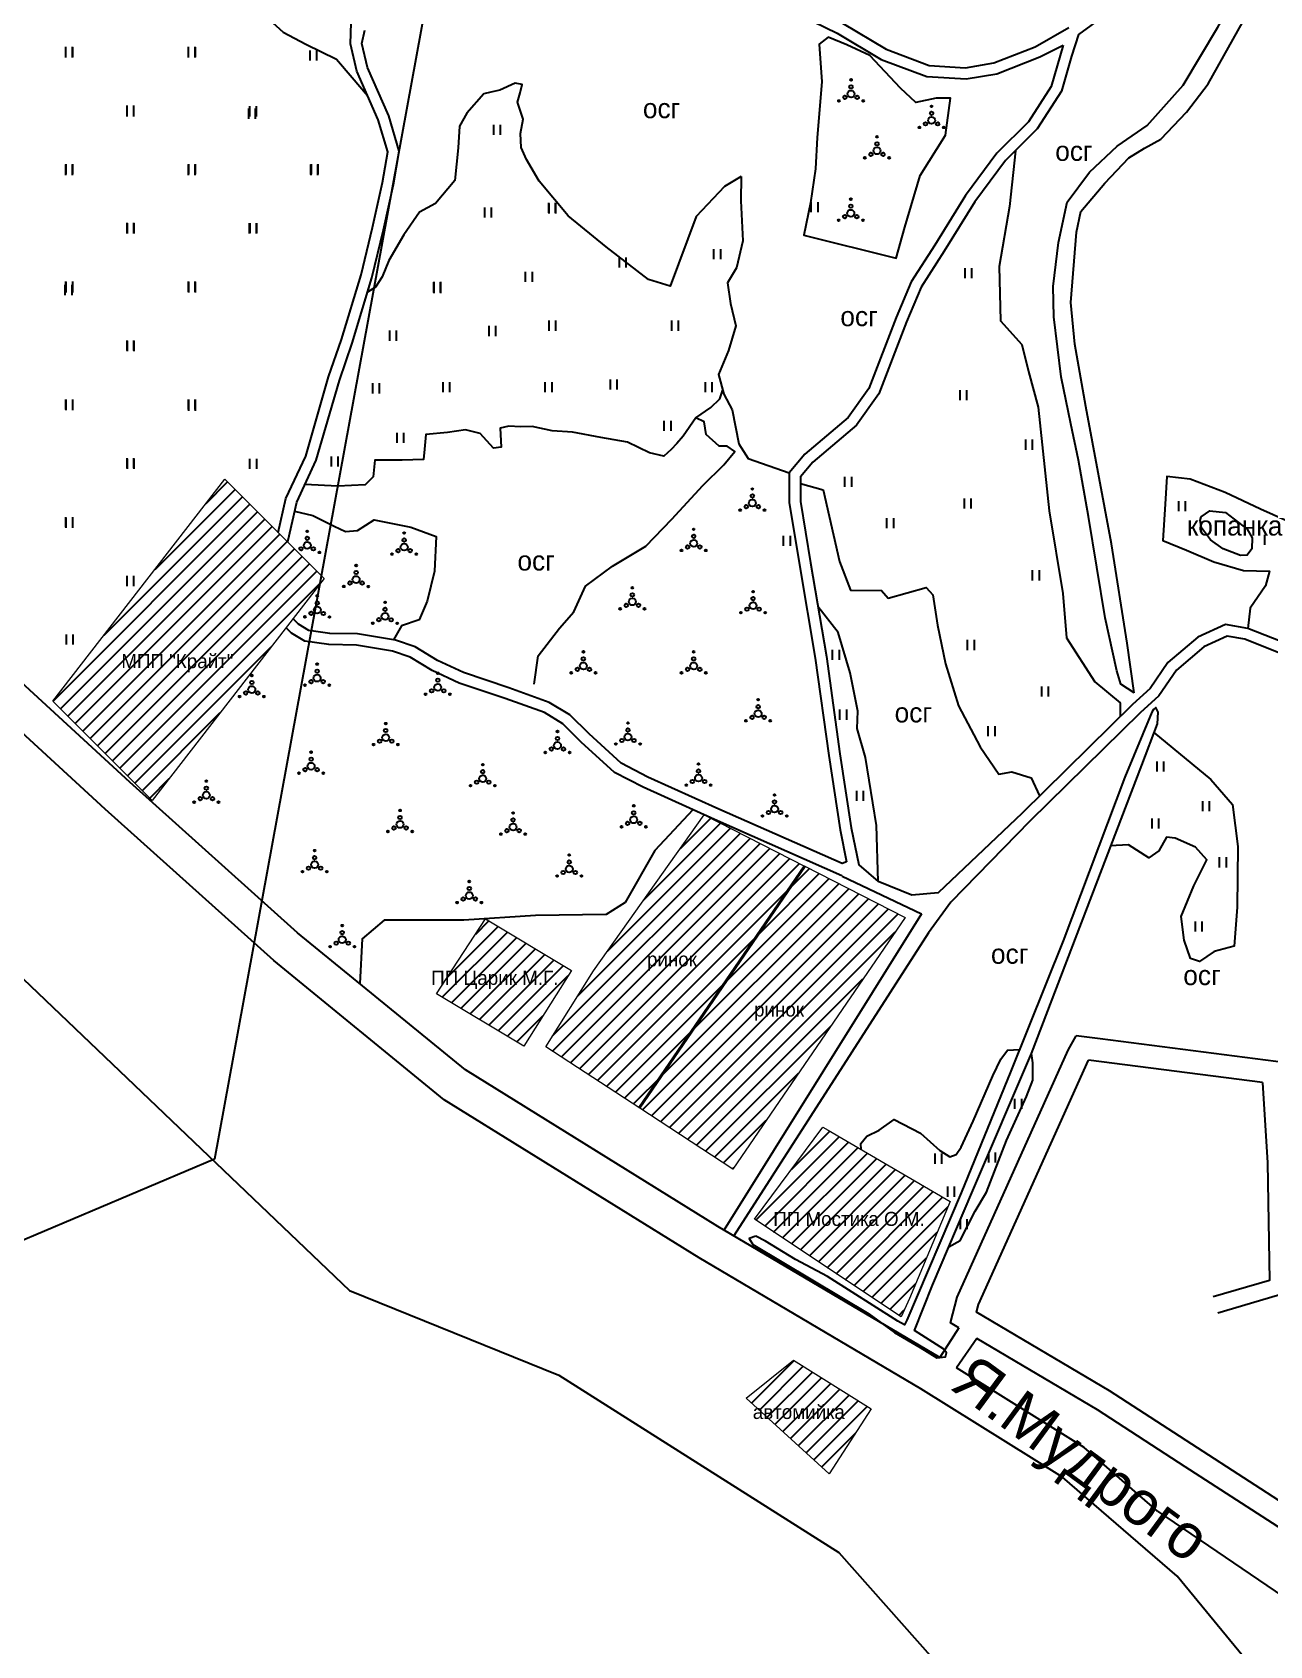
# Model space of a CAD drawing. Header units: millimetres. Extents: x 1379499 to 1411715, y 5652947 to 5671991.
# Drawn here: x 1403569 to 1404009, y 5659398 to 5659973 of the extents above; entities that cross this region are included whole.
import ezdxf
from ezdxf.enums import TextEntityAlignment as Align

# ---------------------------------------------------------------- set-up
doc = ezdxf.new("R2010")
doc.units = ezdxf.units.MM
doc.layers.add('_5Інше', color=252, linetype='Continuous', lineweight=25)
for name, color, linetype in [('вулиці', 7, 'Continuous'), ('ВулНазва', 7, 'Continuous'), ('на область', 5, 'Continuous')]:
    doc.layers.add(name, color=color, linetype=linetype)
picture_1 = doc.add_image_def('image1.bmp', size_in_pixel=(3370, 2384))
pattern_1 = [(45, (19203.3615, -9190.9644), (-2.6516504294, 2.6516504294), [])]

# ---------------------------------------------------------------- blocks, each defined once
blk = doc.blocks.new('ТуріяВодоох')
at = {"layer": '_5Інше', "color": 140}
blk.add_lwpolyline([(48682, 27510), (48729, 27348), (48132, 27408), (47610, 27124), (47504, 26544), (47282, 26450), (47208, 26336), (47222, 26234), (47363, 26200), (47363, 26078), (47280, 26086), (47240, 25798), (47150, 25804), (47109, 25544), (47065, 25543), (47056, 25444), (47121, 25294), (47100, 25160), (46916, 25122), (46917, 25059), (46964, 25058), (46928, 24645)], dxfattribs=at)
blk = doc.blocks.new('ЛвЗд')
at = {"layer": '_5Інше', "color": 204, "linetype": 'Continuous'}
for points in [[(47223.884, 26805.976), (47549.646, 26491.135)], [(47549.646, 26491.135), (47623.926, 26460.628)], [(47623.926, 26460.628), (47723.211, 26396.857)], [(47723.211, 26396.857), (47977.079, 26107.139)]]:
    blk.add_lwpolyline(points, dxfattribs=at)

msp = doc.modelspace()

# ---------------------------------------------------------------- hatches: boundary and pattern name
at = {"layer": 'вулиці', "lineweight": -2}
h = msp.add_hatch(dxfattribs=at)
h.set_pattern_fill('ANSI31', color=2, scale=30, style=0)
h.set_pattern_definition(pattern_1)
h.paths.add_polyline_path([(1403671.28, 5659776.31), (1403671.85, 5659779.46), (1403637.57, 5659813.79), (1403576.37, 5659734.7), (1403611.7, 5659699.33)])
h.paths.add_polyline_path([(1403594.41, 5659744.68), (1403646.91, 5659744.68), (1403646.91, 5659752.18), (1403594.41, 5659752.18)], flags=24)
h = msp.add_hatch(dxfattribs=at)
h.set_pattern_fill('ANSI31', color=2, scale=30, style=0)
h.set_pattern_definition(pattern_1)
h.paths.add_polyline_path([(1403844.11, 5659675.9), (1403808.19, 5659694.24), (1403768.73, 5659638.67), (1403751.76, 5659611.7), (1403785.26, 5659589.83)])
h.paths.add_polyline_path([(1403784.18, 5659639.57), (1403809.18, 5659639.57), (1403809.18, 5659644.57), (1403784.18, 5659644.57)], flags=24)
h = msp.add_hatch(dxfattribs=at)
h.set_pattern_fill('ANSI31', color=2, scale=30, style=0)
h.set_pattern_definition(pattern_1)
h.paths.add_polyline_path([(1403879.63, 5659657.77), (1403844.11, 5659675.9), (1403785.23, 5659589.8), (1403818.36, 5659568.17)])
h.paths.add_polyline_path([(1403824.09, 5659620.47), (1403845.47, 5659620.47), (1403845.47, 5659627.94), (1403824.09, 5659627.94)], flags=24)
h = msp.add_hatch(dxfattribs=at)
h.set_pattern_fill('ANSI31', color=2, scale=30, style=0)
h.set_pattern_definition(pattern_1)
h.paths.add_polyline_path([(1403730.37, 5659657.22), (1403712.86, 5659630.57), (1403743.96, 5659611.92), (1403760.93, 5659638.89)])
h.paths.add_polyline_path([(1403703.43, 5659631.1), (1403763.84, 5659631.1), (1403763.84, 5659639.85), (1403703.43, 5659639.85)], flags=9)
h = msp.add_hatch(dxfattribs=at)
h.set_pattern_fill('ANSI31', color=2, scale=30, style=0)
h.set_pattern_definition(pattern_1)
h.paths.add_polyline_path([(1403852.33, 5659581.95), (1403850.42, 5659583.03), (1403826.03, 5659550.28), (1403878.24, 5659515.5), (1403881.2, 5659522.06), (1403895.7, 5659556.58)])
h.paths.add_polyline_path([(1403825.11, 5659546.67), (1403894.27, 5659546.67), (1403894.27, 5659554.17), (1403825.11, 5659554.17)], flags=9)
h = msp.add_hatch(dxfattribs=at)
h.set_pattern_fill('ANSI31', color=2, scale=30, style=0)
h.set_pattern_definition(pattern_1)
h.paths.add_polyline_path([(1403839.97, 5659500.06), (1403823.06, 5659486.61), (1403852.64, 5659459.67), (1403867.62, 5659482.74)])
h.paths.add_polyline_path([(1403819.32, 5659479.33), (1403864.32, 5659479.33), (1403864.32, 5659484.33), (1403819.32, 5659484.33)], flags=9)

# ---------------------------------------------------------------- linework, layer by layer
at = {"layer": 'вулиці', "color": 7, "lineweight": -2}
for p, q in [((1403580.92, 5659964.14), (1403580.92, 5659967.74)), ((1403580.92, 5659964.14), (1403580.92, 5659967.74)), ((1403580.97, 5659963.9), (1403580.97, 5659967.5)), ((1403581.02, 5659964.02), (1403581.02, 5659967.62)), ((1403583.32, 5659964.14), (1403583.32, 5659967.74)), ((1403583.32, 5659964.14), (1403583.32, 5659967.74)), ((1403583.37, 5659963.9), (1403583.37, 5659967.5)), ((1403583.42, 5659964.02), (1403583.42, 5659967.62)), ((1403624.56, 5659964.14), (1403624.56, 5659967.74)), ((1403624.56, 5659964.14), (1403624.56, 5659967.74)), ((1403624.56, 5659964.14), (1403624.56, 5659967.74)), ((1403624.61, 5659963.9), (1403624.61, 5659967.5)), ((1403624.66, 5659964.02), (1403624.66, 5659967.62)), ((1403626.96, 5659964.14), (1403626.96, 5659967.74)), ((1403626.96, 5659964.14), (1403626.96, 5659967.74)), ((1403626.96, 5659964.14), (1403626.96, 5659967.74)), ((1403626.96, 5659964.14), (1403626.96, 5659967.74)), ((1403627.01, 5659963.9), (1403627.01, 5659967.5)), ((1403627.06, 5659964.02), (1403627.06, 5659967.62)), ((1403667.92, 5659962.82), (1403667.92, 5659966.42)), ((1403667.92, 5659962.82), (1403667.92, 5659966.42)), ((1403670.32, 5659962.82), (1403670.32, 5659966.42)), ((1403670.32, 5659962.82), (1403670.32, 5659966.42)), ((1403602.74, 5659943.18), (1403602.74, 5659946.78)), ((1403602.79, 5659942.95), (1403602.79, 5659946.55)), ((1403605.14, 5659943.18), (1403605.14, 5659946.78)), ((1403605.19, 5659942.95), (1403605.19, 5659946.55)), ((1403646.43, 5659942.95), (1403646.43, 5659946.55)), ((1403646.43, 5659942.95), (1403646.43, 5659946.55)), ((1403648.83, 5659942.95), (1403648.83, 5659946.55)), ((1403648.83, 5659942.95), (1403648.83, 5659946.55)), ((1403646.06, 5659942.11), (1403646.06, 5659945.71)), ((1403646.06, 5659942.11), (1403646.06, 5659945.71)), ((1403648.46, 5659942.11), (1403648.46, 5659945.71)), ((1403648.46, 5659942.11), (1403648.46, 5659945.71)), ((1403580.92, 5659922.23), (1403580.92, 5659925.83)), ((1403580.97, 5659921.99), (1403580.97, 5659925.59)), ((1403581.09, 5659922.31), (1403581.09, 5659925.91)), ((1403583.32, 5659922.23), (1403583.32, 5659925.83)), ((1403583.37, 5659921.99), (1403583.37, 5659925.59)), ((1403583.49, 5659922.31), (1403583.49, 5659925.91)), ((1403624.56, 5659922.23), (1403624.56, 5659925.83)), ((1403624.56, 5659922.23), (1403624.56, 5659925.83)), ((1403624.61, 5659921.99), (1403624.61, 5659925.59)), ((1403624.73, 5659922.31), (1403624.73, 5659925.91)), ((1403626.96, 5659922.23), (1403626.96, 5659925.83)), ((1403626.96, 5659922.23), (1403626.96, 5659925.83)), ((1403627.01, 5659921.99), (1403627.01, 5659925.59)), ((1403627.13, 5659922.31), (1403627.13, 5659925.91)), ((1403668.2, 5659922.23), (1403668.2, 5659925.83)), ((1403668.24, 5659921.99), (1403668.24, 5659925.59)), ((1403668.37, 5659922.31), (1403668.37, 5659925.91)), ((1403670.6, 5659922.23), (1403670.6, 5659925.83)), ((1403670.64, 5659921.99), (1403670.64, 5659925.59)), ((1403670.77, 5659922.31), (1403670.77, 5659925.91)), ((1403602.74, 5659901.27), (1403602.74, 5659904.87)), ((1403602.81, 5659901.47), (1403602.81, 5659905.07)), ((1403602.86, 5659901.23), (1403602.86, 5659904.83)), ((1403602.91, 5659901.35), (1403602.91, 5659904.95)), ((1403602.91, 5659901.35), (1403602.91, 5659904.95)), ((1403602.91, 5659901.35), (1403602.91, 5659904.95)), ((1403605.14, 5659901.27), (1403605.14, 5659904.87)), ((1403605.21, 5659901.47), (1403605.21, 5659905.07)), ((1403605.26, 5659901.23), (1403605.26, 5659904.83)), ((1403605.31, 5659901.35), (1403605.31, 5659904.95)), ((1403605.31, 5659901.35), (1403605.31, 5659904.95)), ((1403605.31, 5659901.35), (1403605.31, 5659904.95)), ((1403646.38, 5659901.27), (1403646.38, 5659904.87)), ((1403646.55, 5659901.35), (1403646.55, 5659904.95)), ((1403648.78, 5659901.27), (1403648.78, 5659904.87)), ((1403648.95, 5659901.35), (1403648.95, 5659904.95)), ((1403581, 5659880.51), (1403581, 5659884.11)), ((1403581.04, 5659880.27), (1403581.04, 5659883.87)), ((1403581.09, 5659880.4), (1403581.09, 5659884)), ((1403583.4, 5659880.51), (1403583.4, 5659884.11)), ((1403583.44, 5659880.27), (1403583.44, 5659883.87)), ((1403583.49, 5659880.4), (1403583.49, 5659884)), ((1403624.63, 5659880.51), (1403624.63, 5659884.11)), ((1403624.68, 5659880.27), (1403624.68, 5659883.87)), ((1403624.68, 5659880.27), (1403624.68, 5659883.87)), ((1403624.73, 5659880.4), (1403624.73, 5659884)), ((1403624.73, 5659880.4), (1403624.73, 5659884)), ((1403627.03, 5659880.51), (1403627.03, 5659884.11)), ((1403627.08, 5659880.27), (1403627.08, 5659883.87)), ((1403627.08, 5659880.27), (1403627.08, 5659883.87)), ((1403627.13, 5659880.4), (1403627.13, 5659884)), ((1403627.13, 5659880.4), (1403627.13, 5659884)), ((1403580.77, 5659879.32), (1403580.77, 5659882.92)), ((1403580.77, 5659879.32), (1403580.77, 5659882.92)), ((1403583.17, 5659879.32), (1403583.17, 5659882.92)), ((1403583.17, 5659879.32), (1403583.17, 5659882.92)), ((1403602.81, 5659859.56), (1403602.81, 5659863.16)), ((1403602.86, 5659859.32), (1403602.86, 5659862.92)), ((1403602.86, 5659859.32), (1403602.86, 5659862.92)), ((1403602.91, 5659859.44), (1403602.91, 5659863.04)), ((1403605.21, 5659859.56), (1403605.21, 5659863.16)), ((1403605.26, 5659859.32), (1403605.26, 5659862.92)), ((1403605.26, 5659859.32), (1403605.26, 5659862.92)), ((1403605.31, 5659859.44), (1403605.31, 5659863.04)), ((1403581, 5659838.6), (1403581, 5659842.2)), ((1403581, 5659838.6), (1403581, 5659842.2)), ((1403581.04, 5659838.36), (1403581.04, 5659841.96)), ((1403581.09, 5659838.49), (1403581.09, 5659842.09)), ((1403583.4, 5659838.6), (1403583.4, 5659842.2)), ((1403583.4, 5659838.6), (1403583.4, 5659842.2)), ((1403583.44, 5659838.36), (1403583.44, 5659841.96)), ((1403583.49, 5659838.49), (1403583.49, 5659842.09)), ((1403624.63, 5659838.6), (1403624.63, 5659842.2)), ((1403624.63, 5659838.6), (1403624.63, 5659842.2)), ((1403624.68, 5659838.36), (1403624.68, 5659841.96)), ((1403624.68, 5659838.36), (1403624.68, 5659841.96)), ((1403624.72, 5659838.12), (1403624.72, 5659841.72)), ((1403624.73, 5659838.49), (1403624.73, 5659842.09)), ((1403627.03, 5659838.6), (1403627.03, 5659842.2)), ((1403627.03, 5659838.6), (1403627.03, 5659842.2)), ((1403627.08, 5659838.36), (1403627.08, 5659841.96)), ((1403627.08, 5659838.36), (1403627.08, 5659841.96)), ((1403627.12, 5659838.12), (1403627.12, 5659841.72)), ((1403627.12, 5659838.12), (1403627.12, 5659841.72)), ((1403627.13, 5659838.49), (1403627.13, 5659842.09)), ((1403602.81, 5659817.65), (1403602.81, 5659821.25)), ((1403602.86, 5659817.41), (1403602.86, 5659821.01)), ((1403605.21, 5659817.65), (1403605.21, 5659821.25)), ((1403605.26, 5659817.41), (1403605.26, 5659821.01)), ((1403646.5, 5659817.41), (1403646.5, 5659821.01)), ((1403646.5, 5659817.41), (1403646.5, 5659821.01)), ((1403648.9, 5659817.41), (1403648.9, 5659821.01)), ((1403648.9, 5659817.41), (1403648.9, 5659821.01)), ((1403581, 5659796.69), (1403581, 5659800.29)), ((1403581.04, 5659796.45), (1403581.04, 5659800.05)), ((1403583.4, 5659796.69), (1403583.4, 5659800.29)), ((1403583.44, 5659796.45), (1403583.44, 5659800.05)), ((1403602.81, 5659775.74), (1403602.81, 5659779.34)), ((1403605.21, 5659775.74), (1403605.21, 5659779.34)), ((1403581.16, 5659754.86), (1403581.16, 5659758.46)), ((1403583.56, 5659754.86), (1403583.56, 5659758.46))]:
    msp.add_line(p, q, dxfattribs=at)
at = {"layer": 'вулиці', "color": 7}
for p, q in [((1403733.25, 5659936.36), (1403733.25, 5659939.96)), ((1403733.25, 5659936.36), (1403733.25, 5659939.96)), ((1403735.65, 5659936.36), (1403735.65, 5659939.96)), ((1403735.65, 5659936.36), (1403735.65, 5659939.96)), ((1403752.88, 5659908.59), (1403752.88, 5659912.19)), ((1403752.93, 5659908.35), (1403752.93, 5659911.95)), ((1403755.28, 5659908.59), (1403755.28, 5659912.19)), ((1403755.33, 5659908.35), (1403755.33, 5659911.95)), ((1403846.27, 5659908.8), (1403846.27, 5659912.4)), ((1403848.67, 5659908.8), (1403848.67, 5659912.4)), ((1403730.1, 5659906.88), (1403730.1, 5659910.48)), ((1403730.1, 5659906.88), (1403730.1, 5659910.48)), ((1403732.5, 5659906.88), (1403732.5, 5659910.48)), ((1403732.5, 5659906.88), (1403732.5, 5659910.48)), ((1403811.64, 5659892.05), (1403811.64, 5659895.65)), ((1403811.64, 5659892.05), (1403811.64, 5659895.65)), ((1403814.04, 5659892.05), (1403814.04, 5659895.65)), ((1403814.04, 5659892.05), (1403814.04, 5659895.65)), ((1403777.96, 5659889.11), (1403777.96, 5659892.71)), ((1403780.36, 5659889.11), (1403780.36, 5659892.71)), ((1403901.01, 5659885.35), (1403901.01, 5659888.95)), ((1403903.41, 5659885.35), (1403903.41, 5659888.95)), ((1403711.95, 5659880.27), (1403711.95, 5659883.87)), ((1403712, 5659880.4), (1403712, 5659884)), ((1403712, 5659880.03), (1403712, 5659883.63)), ((1403712.05, 5659880.16), (1403712.05, 5659883.76)), ((1403712.05, 5659880.16), (1403712.05, 5659883.76)), ((1403714.35, 5659880.27), (1403714.35, 5659883.87)), ((1403714.4, 5659880.4), (1403714.4, 5659884)), ((1403714.4, 5659880.03), (1403714.4, 5659883.63)), ((1403714.45, 5659880.16), (1403714.45, 5659883.76)), ((1403714.45, 5659880.16), (1403714.45, 5659883.76)), ((1403744.59, 5659884.04), (1403744.59, 5659887.64)), ((1403744.59, 5659884.04), (1403744.59, 5659887.64)), ((1403746.99, 5659884.04), (1403746.99, 5659887.64)), ((1403746.99, 5659884.04), (1403746.99, 5659887.64)), ((1403696.23, 5659863.06), (1403696.23, 5659866.66)), ((1403696.23, 5659863.06), (1403696.23, 5659866.66)), ((1403698.63, 5659863.06), (1403698.63, 5659866.66)), ((1403698.63, 5659863.06), (1403698.63, 5659866.66)), ((1403731.59, 5659864.72), (1403731.59, 5659868.32)), ((1403731.59, 5659864.72), (1403731.59, 5659868.32)), ((1403733.99, 5659864.72), (1403733.99, 5659868.32)), ((1403733.99, 5659864.72), (1403733.99, 5659868.32)), ((1403753, 5659866.63), (1403753, 5659870.23)), ((1403753, 5659866.63), (1403753, 5659870.23)), ((1403755.4, 5659866.63), (1403755.4, 5659870.23)), ((1403755.4, 5659866.63), (1403755.4, 5659870.23)), ((1403796.64, 5659866.63), (1403796.64, 5659870.23)), ((1403799.04, 5659866.63), (1403799.04, 5659870.23)), ((1403774.82, 5659845.68), (1403774.82, 5659849.28)), ((1403777.22, 5659845.68), (1403777.22, 5659849.28)), ((1403690.19, 5659844.33), (1403690.19, 5659847.93)), ((1403690.19, 5659844.33), (1403690.19, 5659847.93)), ((1403692.59, 5659844.33), (1403692.59, 5659847.93)), ((1403692.59, 5659844.33), (1403692.59, 5659847.93)), ((1403715.24, 5659844.73), (1403715.24, 5659848.33)), ((1403715.24, 5659844.73), (1403715.24, 5659848.33)), ((1403717.64, 5659844.73), (1403717.64, 5659848.33)), ((1403717.64, 5659844.73), (1403717.64, 5659848.33)), ((1403751.6, 5659844.73), (1403751.6, 5659848.33)), ((1403751.6, 5659844.73), (1403751.6, 5659848.33)), ((1403754, 5659844.73), (1403754, 5659848.33)), ((1403754, 5659844.73), (1403754, 5659848.33)), ((1403808.64, 5659844.73), (1403808.64, 5659848.33)), ((1403808.64, 5659844.73), (1403808.64, 5659848.33)), ((1403811.04, 5659844.73), (1403811.04, 5659848.33)), ((1403811.04, 5659844.73), (1403811.04, 5659848.33)), ((1403899.21, 5659841.87), (1403899.21, 5659845.47)), ((1403901.61, 5659841.87), (1403901.61, 5659845.47)), ((1403793.94, 5659831), (1403793.94, 5659834.6)), ((1403793.94, 5659831), (1403793.94, 5659834.6)), ((1403796.34, 5659831), (1403796.34, 5659834.6)), ((1403796.34, 5659831), (1403796.34, 5659834.6)), ((1403698.87, 5659826.67), (1403698.87, 5659830.27)), ((1403698.87, 5659826.67), (1403698.87, 5659830.27)), ((1403701.27, 5659826.67), (1403701.27, 5659830.27)), ((1403701.27, 5659826.67), (1403701.27, 5659830.27)), ((1403922.63, 5659824.26), (1403922.63, 5659827.86)), ((1403925.03, 5659824.26), (1403925.03, 5659827.86)), ((1403675.54, 5659818.27), (1403675.54, 5659821.87)), ((1403675.54, 5659818.27), (1403675.54, 5659821.87)), ((1403677.94, 5659818.27), (1403677.94, 5659821.87)), ((1403677.94, 5659818.27), (1403677.94, 5659821.87)), ((1403858.24, 5659811), (1403858.24, 5659814.6)), ((1403860.64, 5659811), (1403860.64, 5659814.6)), ((1403900.81, 5659803.31), (1403900.81, 5659806.91)), ((1403903.21, 5659803.31), (1403903.21, 5659806.91)), ((1403977.04, 5659802.35), (1403977.04, 5659805.95)), ((1403979.44, 5659802.35), (1403979.44, 5659805.95)), ((1403873.2, 5659796.32), (1403873.2, 5659799.92)), ((1403875.6, 5659796.32), (1403875.6, 5659799.92)), ((1403836.42, 5659790.05), (1403836.42, 5659793.65)), ((1403838.82, 5659790.05), (1403838.82, 5659793.65)), ((1404007.73, 5659790.38), (1404007.73, 5659793.98)), ((1403925.05, 5659777.72), (1403925.05, 5659781.32)), ((1403927.45, 5659777.72), (1403927.45, 5659781.32)), ((1403853.86, 5659749.43), (1403853.86, 5659753.03)), ((1403856.26, 5659749.43), (1403856.26, 5659753.03)), ((1403901.92, 5659752.93), (1403901.92, 5659756.53)), ((1403904.32, 5659752.93), (1403904.32, 5659756.53)), ((1403928.31, 5659736.38), (1403928.31, 5659739.98)), ((1403930.71, 5659736.38), (1403930.71, 5659739.98)), ((1403856.47, 5659728.14), (1403856.47, 5659731.74)), ((1403858.87, 5659728.14), (1403858.87, 5659731.74)), ((1403909.25, 5659722.29), (1403909.25, 5659725.89)), ((1403911.65, 5659722.29), (1403911.65, 5659725.89)), ((1403969.33, 5659709.66), (1403969.33, 5659713.26)), ((1403971.73, 5659709.66), (1403971.73, 5659713.26)), ((1403862.47, 5659699.24), (1403862.47, 5659702.84)), ((1403864.87, 5659699.24), (1403864.87, 5659702.84)), ((1403985.63, 5659695.52), (1403985.63, 5659699.12)), ((1403988.03, 5659695.52), (1403988.03, 5659699.12)), ((1403967.56, 5659689.36), (1403967.56, 5659692.96)), ((1403969.96, 5659689.36), (1403969.96, 5659692.96)), ((1403991.6, 5659675.56), (1403991.6, 5659679.16)), ((1403994, 5659675.56), (1403994, 5659679.16)), ((1403983.01, 5659652.74), (1403983.01, 5659656.34)), ((1403985.41, 5659652.74), (1403985.41, 5659656.34)), ((1403918.76, 5659589.59), (1403918.76, 5659593.19)), ((1403921.16, 5659589.59), (1403921.16, 5659593.19)), ((1403890.33, 5659570.04), (1403890.33, 5659573.64)), ((1403892.73, 5659570.04), (1403892.73, 5659573.64)), ((1403909.46, 5659570.43), (1403909.46, 5659574.03)), ((1403911.86, 5659570.43), (1403911.86, 5659574.03)), ((1403894.82, 5659558.31), (1403894.82, 5659561.91)), ((1403897.22, 5659558.31), (1403897.22, 5659561.91)), ((1403899.38, 5659546.7), (1403899.38, 5659550.3)), ((1403901.78, 5659546.7), (1403901.78, 5659550.3))]:
    msp.add_line(p, q, dxfattribs=at)
at = {"layer": 'вулиці', "color": 7, "lineweight": -2}
for points in [[(1403892.03, 5659501.07), (1403892.03, 5659501.07), (1403813.06, 5659547.66), (1403723.21, 5659603.43), (1403663.42, 5659652.27), (1403603.74, 5659705.86), (1403530.79, 5659772.93), (1403424.29, 5659872.85), (1403233.78, 5660049.49), (1402954.59, 5660317.11)], [(1403682.23, 5659968.79), (1403682.64, 5659980.07), (1403690.15, 5660010.13), (1403700.47, 5660043.76), (1403700.66, 5660057.82), (1403693.34, 5660075.06), (1403689.2, 5660086.23), (1403690.14, 5660104.41), (1403694.08, 5660119.41), (1403698.03, 5660154.01), (1403699.82, 5660162.94), (1403701.45, 5660177.6)], [(1403690.15, 5660010.13), (1403683.2, 5660020.74), (1403679.56, 5660027.1), (1403672.14, 5660029.98), (1403666.84, 5660025.89), (1403656.23, 5660008.63), (1403651.68, 5659991.83), (1403651.38, 5659982.9), (1403653.35, 5659977.45), (1403658.35, 5659972.91), (1403666.39, 5659968.6), (1403677.3, 5659963.31), (1403682.91, 5659956.8), (1403688.35, 5659950.38)], [(1403918.89, 5659930.73), (1403916.8, 5659910.86), (1403913.14, 5659889.44), (1403913.66, 5659870.1), (1403921.25, 5659861.73), (1403923.6, 5659852.06), (1403927.01, 5659839.4), (1403930.93, 5659802.55), (1403935.82, 5659773.09), (1403937.08, 5659757.34), (1403947.17, 5659741.6), (1403956.21, 5659734.19), (1403956.17, 5659729.19)], [(1403984.98, 5659800.36), (1403988.15, 5659802.54), (1403993.64, 5659801.91), (1404001.45, 5659796), (1404003.13, 5659792.91), (1404003.06, 5659788.98), (1404001.45, 5659786.66), (1403998.98, 5659786.59), (1403992.86, 5659788.98), (1403988.36, 5659792.21), (1403985.13, 5659796.5), (1403984.63, 5659799.1), (1403984.98, 5659800.36)], [(1404021.86, 5659752.6), (1404001.69, 5659760.64), (1403993.69, 5659761.98), (1403983.87, 5659757.49), (1403973.21, 5659748.52), (1403966.9, 5659739.28), (1403960.59, 5659733.53), (1403921.26, 5659694.92), (1403891.41, 5659666.52), (1403882.02, 5659665.7), (1403870.08, 5659670.58)], [(1404021.59, 5659748.4), (1404000.61, 5659756.77), (1403994.24, 5659757.83), (1403986.03, 5659754.08), (1403976.21, 5659745.82), (1403969.94, 5659736.63), (1403963.34, 5659730.62), (1403924.04, 5659692.04), (1403895.98, 5659663.14), (1403887.98, 5659652.31), (1403887.98, 5659652.31)], [(1403804.11, 5659696.09), (1403790.61, 5659681.56), (1403779.99, 5659663.1), (1403773.31, 5659658.78), (1403748.15, 5659658.39), (1403722.6, 5659656.82), (1403694.29, 5659656.82), (1403686.43, 5659650.14), (1403685.59, 5659634.16)], [(1403857.31, 5659672.47), (1403885.52, 5659658.98)], [(1403885.52, 5659658.98), (1403815.29, 5659546.52)], [(1403887.98, 5659652.31), (1403818.65, 5659544.36)], [(1403895.19, 5659540.45), (1403899.31, 5659542.74), (1403904.59, 5659553.21), (1403908.59, 5659559.93), (1403915.75, 5659578.36), (1403922.82, 5659594.02), (1403925.12, 5659599.75), (1403925.12, 5659605.96), (1403924.61, 5659609.28)]]:
    msp.add_lwpolyline(points, dxfattribs=at)
at = {"layer": 'вулиці', "color": 7}
for points in [[(1404318.62, 5658976.38), (1404320.4, 5658986.08), (1404316.76, 5658997.38), (1404285.88, 5659013.83), (1404245.51, 5659037.3), (1404212.06, 5659070.11), (1404122.2, 5659161.86), (1404088.75, 5659197.68), (1404059.78, 5659272.58), (1404043.21, 5659307.21), (1404014.26, 5659369.6), (1404001.14, 5659393.18), (1403976.46, 5659423.15), (1403935.63, 5659458.51), (1403885.28, 5659489.96), (1403806.33, 5659536.54), (1403715.64, 5659592.83), (1403654.96, 5659642.4), (1403595, 5659696.24), (1403521.94, 5659763.41), (1403415.43, 5659863.34), (1403224.86, 5660040.03), (1402945.59, 5660307.73)], [(1403961.18, 5659737.67), (1403958.7, 5659755.38), (1403953.1, 5659790.8), (1403944, 5659839.67), (1403940.08, 5659861.89), (1403938.68, 5659876.7), (1403940.64, 5659901.68), (1403942.18, 5659909.09), (1403950.71, 5659919.15), (1403959.24, 5659928.23), (1403964.84, 5659931.58), (1403970.71, 5659934.8), (1403979.86, 5659944.39), (1403987.49, 5659954.55), (1404005.29, 5659986.41), (1404029.39, 5660030.7), (1404037.02, 5660045.36), (1404039.37, 5660052.39), (1404055.43, 5660080.43), (1404065.6, 5660102.13), (1404077.94, 5660128.6), (1404079.51, 5660133.88), (1404102.79, 5660133.09), (1404121.67, 5660130.41)], [(1403961.18, 5659737.67), (1403956.4, 5659740.78), (1403954.95, 5659745.51), (1403950.89, 5659764.4), (1403944.94, 5659800.47), (1403941.37, 5659820.49), (1403938.65, 5659833.46), (1403935.25, 5659850.27), (1403932.53, 5659871.55), (1403932.36, 5659882.41), (1403934.23, 5659898.02), (1403937.29, 5659912.36), (1403945.28, 5659923.06), (1403955.13, 5659932.39), (1403965.83, 5659939.69), (1403978.6, 5659954.02), (1403991, 5659974.73), (1404005.46, 5660000.1), (1404014.46, 5660016.73)], [(1403725.82, 5659997.47), (1403734.23, 5659990.18), (1403746.53, 5659983.7), (1403755.09, 5659980.95), (1403766.35, 5659981.26), (1403783.58, 5659984.61), (1403799.47, 5659987.75), (1403817.52, 5659987.75), (1403835.31, 5659986.85), (1403857.4, 5659976.13), (1403872.92, 5659966.85), (1403888.22, 5659961.06), (1403901.13, 5659960.28), (1403911.19, 5659962), (1403926, 5659967.76), (1403937.96, 5659974.6)], [(1403834.29, 5659982.89), (1403855.49, 5659972.6), (1403871.18, 5659963.24), (1403887.37, 5659957.11), (1403901.35, 5659956.26), (1403912.26, 5659958.13), (1403927.63, 5659964.1), (1403935.91, 5659968.27)], [(1403951.43, 5659979.46), (1403941.37, 5659972.13), (1403938.85, 5659964.39), (1403935.28, 5659951.92), (1403926.69, 5659938.52), (1403915.37, 5659927.22), (1403904.46, 5659912.52), (1403893.57, 5659894.94), (1403885.4, 5659882.17), (1403880.16, 5659869.82), (1403870.28, 5659844.13), (1403862.32, 5659833.03), (1403846.81, 5659819.84), (1403842.41, 5659814.61), (1403842.41, 5659805.82), (1403845.98, 5659783.95), (1403851.63, 5659750.67), (1403856.45, 5659716), (1403860.44, 5659689.63), (1403863.16, 5659676.44), (1403870.08, 5659670.58), (1403870.08, 5659670.58)], [(1403660, 5659791.33), (1403660.05, 5659792), (1403663.12, 5659805.62), (1403670.1, 5659820.6), (1403678.3, 5659848.95), (1403682.9, 5659862.23), (1403689.9, 5659885.47), (1403693.99, 5659902.5), (1403697.57, 5659918.68), (1403699.63, 5659930.53), (1403695.88, 5659943.13), (1403688.38, 5659960.33), (1403686.33, 5659968.84), (1403687.35, 5659973.61)], [(1403847.76, 5659924.24), (1403845.96, 5659912.18), (1403843.65, 5659900.63), (1403876.53, 5659892.42), (1403879.61, 5659903.46), (1403885.01, 5659921.93), (1403894, 5659936.3), (1403895.79, 5659949.38), (1403890.66, 5659949.38), (1403883.46, 5659947.85), (1403878.07, 5659952.98), (1403867.1, 5659964.65), (1403858.97, 5659968.39), (1403852.33, 5659971.17), (1403849.12, 5659968.61), (1403849.98, 5659955.24), (1403848.37, 5659935.47), (1403847.76, 5659924.24)], [(1403656.57, 5659794.77), (1403659.31, 5659806.92), (1403666.35, 5659822.01), (1403674.49, 5659850.16), (1403679.1, 5659863.47), (1403686.04, 5659886.52), (1403690.09, 5659903.4), (1403693.65, 5659919.45), (1403695.52, 5659930.28), (1403692.11, 5659941.75), (1403684.57, 5659959.05), (1403682.23, 5659968.79)], [(1403935.91, 5659968.27), (1403931.59, 5659953.59), (1403923.55, 5659941.05), (1403912.33, 5659929.84), (1403901.15, 5659914.77), (1403890.18, 5659897.07), (1403881.84, 5659884.04), (1403876.45, 5659871.32), (1403866.73, 5659846.04), (1403859.36, 5659835.76), (1403843.97, 5659822.67), (1403838.41, 5659816.07), (1403838.41, 5659805.49), (1403842.03, 5659783.29), (1403847.68, 5659750.06), (1403852.5, 5659715.43), (1403856.5, 5659688.92), (1403858.84, 5659677.58)], [(1403821.29, 5659921.57), (1403815.33, 5659917.99), (1403805.3, 5659907.26), (1403796, 5659882.47), (1403796, 5659882.47), (1403788.36, 5659884.86), (1403773.32, 5659896.54), (1403759.72, 5659907.5), (1403749.46, 5659919.9), (1403744.93, 5659927.53), (1403743.02, 5659931.82), (1403742.83, 5659936.83), (1403743.7, 5659941.9), (1403741.72, 5659947.96), (1403742.71, 5659951.29), (1403743.32, 5659954.26), (1403740.85, 5659954.75), (1403735.4, 5659952.28), (1403732.19, 5659951.54), (1403729.71, 5659950.92), (1403723.65, 5659944.12), (1403721.05, 5659939.43), (1403720.55, 5659931.76), (1403719.41, 5659920.06), (1403712.48, 5659911.9), (1403706.79, 5659908.81), (1403701.22, 5659900.78), (1403695.9, 5659891.63), (1403693.55, 5659885.82), (1403691.2, 5659882.11), (1403688.38, 5659880.41)], [(1403821.29, 5659921.57), (1403821.23, 5659912.84), (1403821.94, 5659898.6), (1403819.68, 5659889.02), (1403816.44, 5659883.67), (1403817.56, 5659876.34), (1403819.4, 5659868.31), (1403816.86, 5659859.59), (1403813.19, 5659851), (1403815.17, 5659844.09), (1403818.13, 5659838.46), (1403820.53, 5659826.34), (1403823.77, 5659821.12), (1403838.41, 5659816.07)], [(1404076.47, 5659850.86), (1404065.99, 5659844.34), (1404053.96, 5659822.52), (1404047.63, 5659825.4), (1404042.39, 5659824.19), (1404035.12, 5659814.32), (1404023.63, 5659799.81), (1404015.16, 5659799.01), (1404006.08, 5659803.04), (1403993.57, 5659809.08), (1403981.07, 5659813.72), (1403972.8, 5659814.72), (1403972.19, 5659804.85), (1403971.39, 5659791.96), (1403979.86, 5659788.53), (1403989.54, 5659784.3), (1404000.03, 5659781.28), (1404009.31, 5659781.08), (1404007.89, 5659775.84), (1404002.44, 5659767.89), (1404001.69, 5659760.64)], [(1403805.13, 5659835.64), (1403810.46, 5659839.34), (1403813.68, 5659842.43), (1403814.76, 5659845.53)], [(1403747.59, 5659740.81), (1403749.03, 5659750.92), (1403756.62, 5659760.78), (1403761.77, 5659766.5), (1403765.92, 5659775.65), (1403775.51, 5659782.8), (1403787.39, 5659789.9), (1403796.69, 5659799.48), (1403807.71, 5659811.48), (1403815.15, 5659818.92), (1403819.02, 5659823.64), (1403816.3, 5659825.49), (1403813.43, 5659825.49), (1403808.86, 5659829.64), (1403808.14, 5659834.21), (1403805.13, 5659835.64), (1403800.7, 5659829.07), (1403798.41, 5659826.49), (1403796.41, 5659824.35), (1403793.83, 5659821.92), (1403788.68, 5659823.21), (1403780.81, 5659826.92), (1403771.36, 5659828.64), (1403761.34, 5659830.5), (1403754.05, 5659830.93), (1403746.89, 5659832.5), (1403742.74, 5659832.36), (1403738.59, 5659832.64), (1403735.59, 5659831.93), (1403735.87, 5659825.21), (1403733.15, 5659824.78), (1403728.4, 5659830.08), (1403723.25, 5659831.37), (1403716.81, 5659830.37), (1403709.08, 5659829.65), (1403708.65, 5659824.51), (1403708.22, 5659820.79), (1403700.64, 5659820.5), (1403690.91, 5659820.5), (1403690.34, 5659814.64), (1403687.47, 5659811.78), (1403677.71, 5659811.33), (1403666.05, 5659811.91)], [(1403842.41, 5659812.26), (1403850.45, 5659809.97), (1403856.33, 5659784.48), (1403860.2, 5659774.31), (1403871.24, 5659774.16), (1403873.67, 5659771.44), (1403887.15, 5659775.17), (1403889.47, 5659772.64), (1403891.19, 5659761.75), (1403894.06, 5659748), (1403898.67, 5659733.03), (1403906.41, 5659718.42), (1403913, 5659708.69), (1403917.59, 5659709.55), (1403924.47, 5659707.4), (1403927.49, 5659701.04)], [(1403662.3, 5659802.44), (1403668.88, 5659800.84), (1403676.5, 5659797.1), (1403680.51, 5659795.17), (1403684.77, 5659795.55), (1403690.71, 5659799.3), (1403703.76, 5659796.71), (1403712.8, 5659793.36), (1403712.16, 5659780.97), (1403709.57, 5659770.39), (1403706.73, 5659763.68), (1403700.4, 5659761.61), (1403697.56, 5659756.6)], [(1403870.08, 5659670.58), (1403869.52, 5659690.43), (1403865.56, 5659714.71), (1403862.6, 5659724.95), (1403862.88, 5659731.16), (1403860.05, 5659744.86), (1403855.8, 5659759.18), (1403848.61, 5659768.48)], [(1403858.84, 5659677.58), (1403857.2, 5659676.89), (1403813.41, 5659696.27), (1403788.13, 5659707.73), (1403778.58, 5659712.67), (1403767.16, 5659723.06), (1403760.34, 5659729.87), (1403753.01, 5659734.3), (1403738.64, 5659739.46), (1403722.45, 5659744.91), (1403713.24, 5659749.16), (1403705.23, 5659754.1), (1403698.24, 5659756.49), (1403684.77, 5659758.7), (1403674.89, 5659758.87), (1403667.39, 5659759.89), (1403663.81, 5659762.11), (1403661.82, 5659764.09)], [(1403857.17, 5659672.53), (1403857.17, 5659672.53), (1403811.78, 5659692.62), (1403786.38, 5659704.13), (1403776.28, 5659709.36), (1403764.4, 5659720.16), (1403757.86, 5659726.7), (1403751.29, 5659730.67), (1403737.33, 5659735.68), (1403720.96, 5659741.19), (1403711.34, 5659745.63), (1403703.51, 5659750.46), (1403697.26, 5659752.59), (1403684.41, 5659754.71), (1403674.58, 5659754.88), (1403666, 5659756.04), (1403661.31, 5659758.95), (1403659.35, 5659760.9)], [(1403826.52, 5659544.25), (1403824.19, 5659543.41), (1403825.46, 5659541.29), (1403866.75, 5659516.65), (1403875.93, 5659510), (1403884.96, 5659504.67), (1403891, 5659500.94), (1403894.07, 5659501.32), (1403894.38, 5659502.78), (1403893.38, 5659504.08), (1403882.95, 5659510.68), (1403889.37, 5659526.86), (1403903.77, 5659560.48), (1403924.61, 5659609.28), (1403963.92, 5659711.96), (1403969.52, 5659726.69), (1403969.77, 5659730.85), (1403968.9, 5659732.51), (1403968.02, 5659731.82), (1403967.43, 5659730.81), (1403957.91, 5659707.64), (1403935.91, 5659649.39), (1403917.23, 5659603.04), (1403899.59, 5659559.64), (1403880.31, 5659514.41), (1403879.43, 5659512.65), (1403877.08, 5659514.04), (1403852.02, 5659529.91), (1403840.63, 5659535.96), (1403829.95, 5659542.42), (1403826.52, 5659544.25)], [(1403968.12, 5659723.61), (1403988.43, 5659706.79), (1403996.21, 5659697.94), (1403998.02, 5659682.94), (1403997.85, 5659661.38), (1403996.76, 5659647.46), (1403989.7, 5659645.65), (1403984.46, 5659642.04), (1403981.2, 5659643.12), (1403979.03, 5659649.63), (1403977.94, 5659658.12), (1403982.47, 5659668.97), (1403986.99, 5659678.19), (1403983.01, 5659682.7), (1403975.77, 5659685.96), (1403972.7, 5659686.32), (1403969.98, 5659681.44), (1403966.37, 5659678.91), (1403959.13, 5659683.61), (1403952.67, 5659683.18)], [(1403898.79, 5659511.59), (1403895.79, 5659513.37), (1403898.18, 5659522.57), (1403937.73, 5659610.54), (1403940.56, 5659615.62)], [(1403949.08, 5659614.47), (1403940.56, 5659615.62)], [(1404113.17, 5659604.01), (1404053.74, 5659604.43), (1404045.86, 5659605.04), (1404015.32, 5659605.96), (1403949.08, 5659614.47)], [(1403863.97, 5659575.14), (1403863.9, 5659577.26), (1403866.06, 5659579.92), (1403870.37, 5659581.97), (1403875.81, 5659585.77), (1403885.15, 5659580.95), (1403892.03, 5659574.7), (1403895.52, 5659572.54), (1403897.88, 5659573.36), (1403899.62, 5659575.93), (1403903.93, 5659585.26), (1403910.93, 5659601.3), (1403913.7, 5659607.24), (1403916.06, 5659610.52), (1403920.32, 5659610.7)], [(1404033.17, 5659436.9), (1403983.66, 5659468.89), (1403952.4, 5659489.17), (1403905.05, 5659517.19), (1403905.75, 5659519.91), (1403944.89, 5659606.95)], [(1404006.9, 5659598.98), (1403944.89, 5659606.95)], [(1404006.9, 5659598.98), (1404008.68, 5659570.41), (1404009.29, 5659528.51), (1403989.28, 5659522.63)], [(1404012.96, 5659598.2), (1404014.68, 5659570.64), (1404015.35, 5659524.04), (1403990.97, 5659516.88)], [(1403898.79, 5659511.59), (1403892.03, 5659501.07)], [(1403905.19, 5659507.81), (1403897.97, 5659497.37)], [(1404032.48, 5659427.81), (1403979.31, 5659462.18), (1403948.18, 5659482.37), (1403905.19, 5659507.81)], [(1403969.52, 5659446.36), (1403943.38, 5659468.99), (1403897.97, 5659497.37)], [(1403969.52, 5659446.36), (1404026.5, 5659407.49), (1404031.59, 5659403.1)]]:
    msp.add_lwpolyline(points, dxfattribs=at)
for centre, radius in [((1403860.42, 5659950.95), 1.25), ((1403860.42, 5659953.45), 0.625), ((1403860.42, 5659955.95), 0.312), ((1403856.09, 5659948.45), 0.312), ((1403858.26, 5659949.7), 0.625), ((1403862.59, 5659949.7), 0.625), ((1403864.75, 5659948.45), 0.312), ((1403889.09, 5659946.51), 0.312), ((1403886.93, 5659940.26), 0.625), ((1403889.09, 5659941.51), 1.25), ((1403889.09, 5659944.01), 0.625), ((1403891.26, 5659940.26), 0.625), ((1403869.66, 5659935.69), 0.312), ((1403884.76, 5659939.01), 0.312), ((1403893.42, 5659939.01), 0.312), ((1403867.49, 5659929.44), 0.625), ((1403869.66, 5659930.69), 1.25), ((1403869.66, 5659933.19), 0.625), ((1403871.82, 5659929.44), 0.625), ((1403865.33, 5659928.19), 0.312), ((1403873.99, 5659928.19), 0.312), ((1403860.33, 5659913.46), 0.312), ((1403856, 5659905.96), 0.312), ((1403858.16, 5659907.21), 0.625), ((1403860.33, 5659908.46), 1.25), ((1403860.33, 5659910.96), 0.625), ((1403862.49, 5659907.21), 0.625), ((1403864.66, 5659905.96), 0.312), ((1403825.29, 5659807.76), 0.625), ((1403825.29, 5659810.26), 0.312), ((1403820.95, 5659802.76), 0.312), ((1403823.12, 5659804.01), 0.625), ((1403825.29, 5659805.26), 1.25), ((1403827.45, 5659804.01), 0.625), ((1403829.62, 5659802.76), 0.312), ((1403666.88, 5659790.21), 1.25), ((1403666.88, 5659792.71), 0.625), ((1403666.88, 5659795.21), 0.312), ((1403701.37, 5659792.1), 0.625), ((1403701.37, 5659794.6), 0.312), ((1403804.42, 5659790.9), 1.25), ((1403804.42, 5659793.4), 0.625), ((1403804.42, 5659795.9), 0.312), ((1403664.67, 5659789), 0.625), ((1403669.05, 5659788.96), 0.625), ((1403671.21, 5659787.71), 0.312), ((1403697.04, 5659787.1), 0.312), ((1403699.2, 5659788.35), 0.625), ((1403701.37, 5659789.6), 1.25), ((1403703.53, 5659788.35), 0.625), ((1403705.7, 5659787.1), 0.312), ((1403800.09, 5659788.4), 0.312), ((1403802.26, 5659789.65), 0.625), ((1403806.59, 5659789.65), 0.625), ((1403808.75, 5659788.4), 0.312), ((1403684.28, 5659780.54), 0.625), ((1403684.28, 5659783.04), 0.312), ((1403679.9, 5659775.59), 0.312), ((1403682.07, 5659776.84), 0.625), ((1403684.28, 5659778.04), 1.25), ((1403686.44, 5659776.79), 0.625), ((1403688.61, 5659775.54), 0.312), ((1403782.58, 5659775.11), 0.312), ((1403825.55, 5659773.73), 0.312), ((1403670.44, 5659767.21), 1.25), ((1403670.44, 5659769.71), 0.625), ((1403670.44, 5659772.21), 0.312), ((1403694.58, 5659767.44), 0.625), ((1403694.58, 5659769.94), 0.312), ((1403780.42, 5659768.86), 0.625), ((1403782.58, 5659770.11), 1.25), ((1403782.58, 5659772.61), 0.625), ((1403784.75, 5659768.86), 0.625), ((1403823.38, 5659767.48), 0.625), ((1403825.55, 5659768.73), 1.25), ((1403825.55, 5659771.23), 0.625), ((1403827.71, 5659767.48), 0.625), ((1403666.06, 5659764.75), 0.312), ((1403668.23, 5659766), 0.625), ((1403672.61, 5659765.96), 0.625), ((1403674.77, 5659764.71), 0.312), ((1403690.2, 5659762.48), 0.312), ((1403692.37, 5659763.73), 0.625), ((1403694.58, 5659764.94), 1.25), ((1403696.74, 5659763.69), 0.625), ((1403698.91, 5659762.44), 0.312), ((1403778.25, 5659767.61), 0.312), ((1403786.91, 5659767.61), 0.312), ((1403821.22, 5659766.23), 0.312), ((1403829.88, 5659766.23), 0.312), ((1403765.17, 5659752.31), 0.312), ((1403804.42, 5659752.31), 0.312), ((1403760.84, 5659744.81), 0.312), ((1403763.01, 5659746.06), 0.625), ((1403765.17, 5659747.31), 1.25), ((1403765.17, 5659749.81), 0.625), ((1403767.34, 5659746.06), 0.625), ((1403769.5, 5659744.81), 0.312), ((1403800.09, 5659744.81), 0.312), ((1403802.26, 5659746.06), 0.625), ((1403804.42, 5659747.31), 1.25), ((1403804.42, 5659749.81), 0.625), ((1403806.59, 5659746.06), 0.625), ((1403808.75, 5659744.81), 0.312), ((1403713.33, 5659739.69), 1.25), ((1403713.33, 5659742.19), 0.625), ((1403713.33, 5659744.69), 0.312), ((1403709, 5659737.19), 0.312), ((1403711.16, 5659738.44), 0.625), ((1403715.49, 5659738.44), 0.625), ((1403717.66, 5659737.19), 0.312), ((1403827.34, 5659735.26), 0.312), ((1403823.01, 5659727.76), 0.312), ((1403825.17, 5659729.01), 0.625), ((1403827.34, 5659730.26), 1.25), ((1403827.34, 5659732.76), 0.625), ((1403829.5, 5659729.01), 0.625), ((1403831.67, 5659727.76), 0.312), ((1403694.81, 5659721.77), 1.25), ((1403694.81, 5659724.27), 0.625), ((1403694.81, 5659726.77), 0.312), ((1403755.93, 5659721.45), 0.625), ((1403755.93, 5659723.95), 0.312), ((1403781.02, 5659721.98), 1.25), ((1403781.02, 5659724.48), 0.625), ((1403781.02, 5659726.98), 0.312), ((1403690.48, 5659719.27), 0.312), ((1403692.64, 5659720.52), 0.625), ((1403696.97, 5659720.52), 0.625), ((1403699.14, 5659719.27), 0.312), ((1403751.6, 5659716.45), 0.312), ((1403753.76, 5659717.7), 0.625), ((1403755.93, 5659718.95), 1.25), ((1403758.09, 5659717.7), 0.625), ((1403760.26, 5659716.45), 0.312), ((1403776.69, 5659719.48), 0.312), ((1403778.85, 5659720.73), 0.625), ((1403783.18, 5659720.73), 0.625), ((1403785.35, 5659719.48), 0.312), ((1403729.34, 5659712.14), 0.312), ((1403806.13, 5659712.37), 0.312), ((1403630.98, 5659706.27), 0.312), ((1403725.01, 5659704.64), 0.312), ((1403727.18, 5659705.89), 0.625), ((1403729.34, 5659707.14), 1.25), ((1403729.34, 5659709.64), 0.625), ((1403731.51, 5659705.89), 0.625), ((1403733.67, 5659704.64), 0.312), ((1403801.8, 5659704.87), 0.312), ((1403803.96, 5659706.12), 0.625), ((1403806.13, 5659707.37), 1.25), ((1403806.13, 5659709.87), 0.625), ((1403808.29, 5659706.12), 0.625), ((1403810.46, 5659704.87), 0.312), ((1403630.98, 5659701.27), 1.25), ((1403630.98, 5659703.77), 0.625), ((1403633.14, 5659700.02), 0.625), ((1403833.2, 5659698.84), 0.625), ((1403833.2, 5659701.34), 0.312), ((1403635.31, 5659698.77), 0.312), ((1403699.91, 5659693.34), 0.625), ((1403699.91, 5659695.84), 0.312), ((1403740.13, 5659694.91), 0.312), ((1403783.07, 5659692.5), 1.25), ((1403783.07, 5659695), 0.625), ((1403783.07, 5659697.5), 0.312), ((1403828.87, 5659693.84), 0.312), ((1403831.03, 5659695.09), 0.625), ((1403833.2, 5659696.34), 1.25), ((1403835.36, 5659695.09), 0.625), ((1403837.53, 5659693.84), 0.312), ((1403699.91, 5659690.84), 1.25), ((1403702.08, 5659689.59), 0.625), ((1403704.24, 5659688.34), 0.312), ((1403735.8, 5659687.41), 0.312), ((1403737.96, 5659688.66), 0.625), ((1403740.13, 5659689.91), 1.25), ((1403740.13, 5659692.41), 0.625), ((1403742.29, 5659688.66), 0.625), ((1403744.46, 5659687.41), 0.312), ((1403780.91, 5659691.25), 0.625), ((1403785.24, 5659691.25), 0.625), ((1403669.51, 5659676.53), 1.25), ((1403669.51, 5659679.03), 0.625), ((1403669.51, 5659681.53), 0.312), ((1403671.67, 5659675.28), 0.625), ((1403673.84, 5659674.03), 0.312), ((1403724.54, 5659670.54), 0.312), ((1403724.54, 5659665.54), 1.25), ((1403724.54, 5659668.04), 0.625), ((1403726.71, 5659664.29), 0.625), ((1403728.87, 5659663.04), 0.312), ((1403679.33, 5659654.83), 0.312), ((1403679.33, 5659649.83), 1.25), ((1403679.33, 5659652.33), 0.625), ((1403681.5, 5659648.58), 0.625), ((1403683.66, 5659647.33), 0.312)]:
    msp.add_circle(centre, radius, dxfattribs=at)
at = {"layer": 'вулиці', "color": 7, "lineweight": -2}
for centre, radius in [((1403670.4, 5659745.44), 0.625), ((1403670.4, 5659747.94), 0.312), ((1403647.14, 5659738.87), 1.25), ((1403647.14, 5659741.37), 0.625), ((1403647.14, 5659743.87), 0.312), ((1403666.07, 5659740.44), 0.312), ((1403668.23, 5659741.69), 0.625), ((1403670.4, 5659742.94), 1.25), ((1403672.56, 5659741.69), 0.625), ((1403674.73, 5659740.44), 0.312), ((1403642.81, 5659736.37), 0.312), ((1403644.98, 5659737.62), 0.625), ((1403649.31, 5659737.62), 0.625), ((1403651.47, 5659736.37), 0.312), ((1403668.26, 5659716.59), 0.312), ((1403666.09, 5659710.34), 0.625), ((1403668.26, 5659711.59), 1.25), ((1403668.26, 5659714.09), 0.625), ((1403670.42, 5659710.34), 0.625), ((1403663.93, 5659709.09), 0.312), ((1403672.59, 5659709.09), 0.312), ((1403628.81, 5659700.02), 0.625), ((1403626.65, 5659698.77), 0.312), ((1403695.58, 5659688.34), 0.312), ((1403697.75, 5659689.59), 0.625), ((1403778.74, 5659690), 0.312), ((1403787.4, 5659690), 0.312), ((1403760.13, 5659674.98), 1.25), ((1403760.13, 5659677.48), 0.625), ((1403760.13, 5659679.98), 0.312), ((1403665.18, 5659674.03), 0.312), ((1403667.34, 5659675.28), 0.625), ((1403755.8, 5659672.48), 0.312), ((1403757.97, 5659673.73), 0.625), ((1403762.3, 5659673.73), 0.625), ((1403764.46, 5659672.48), 0.312), ((1403722.38, 5659664.29), 0.625), ((1403720.21, 5659663.04), 0.312), ((1403675, 5659647.33), 0.312), ((1403677.17, 5659648.58), 0.625)]:
    msp.add_circle(centre, radius, dxfattribs=at)
at = {"layer": 'ВулНазва', "color": 7, "lineweight": 9}
for points in [[(1403611.7, 5659699.33), (1403576.37, 5659734.7), (1403637.57, 5659813.79), (1403672.9, 5659778.41), (1403611.7, 5659699.33)], [(1403808.19, 5659694.24), (1403844.11, 5659675.9), (1403785.26, 5659589.83), (1403751.76, 5659611.7), (1403768.73, 5659638.67), (1403808.19, 5659694.24)], [(1403843.72, 5659676.1), (1403879.63, 5659657.77), (1403818.36, 5659568.17), (1403784.87, 5659590.03), (1403843.72, 5659676.1)], [(1403712.86, 5659630.57), (1403730.37, 5659657.22), (1403760.93, 5659638.89), (1403743.96, 5659611.92), (1403712.86, 5659630.57)], [(1403826.03, 5659550.28), (1403850.42, 5659583.03), (1403852.33, 5659581.95), (1403895.7, 5659556.58), (1403881.2, 5659522.06), (1403878.24, 5659515.5), (1403826.03, 5659550.28)], [(1403823.06, 5659486.61), (1403839.97, 5659500.06), (1403867.62, 5659482.74), (1403852.64, 5659459.67), (1403823.06, 5659486.61)]]:
    msp.add_lwpolyline(points, close=True, dxfattribs=at)

# ---------------------------------------------------------------- block references
at = {"layer": 'вулиці', "color": 7}
msp.add_blockref('ТуріяВодоох', (1356129.87, 5633027.66), dxfattribs=at)
at = {"layer": 'ВулНазва', "color": 7, "lineweight": 9, "rotation": 0.3369352804739994}
msp.add_blockref('ЛвЗд', (1356288.93, 5632754.59), dxfattribs=at)

# ---------------------------------------------------------------- texts
at = {"layer": 'вулиці', "color": 7}
for s, p in [('осг', (1403786.33, 5659942.3)), ('осг', (1403933.08, 5659927.1)), ('осг', (1403856.6, 5659868.25)), ('копанка', (1403979.9, 5659793.7)), ('осг', (1403741.67, 5659781.24)), ('осг', (1403875.91, 5659727.17)), ('осг', (1403910.2, 5659641.25)), ('осг', (1403978.65, 5659633.65))]:
    msp.add_text(s, height=7, dxfattribs=at).set_placement(p)
at = {"layer": 'ВулНазва', "color": 7, "lineweight": 9}
for s, p in [('МПП "Крайт"', (1403620.66, 5659748.43)), ('ринок', (1403796.68, 5659642.07)), ('ПП Царик М.Г.', (1403733.63, 5659635.48)), ('ринок', (1403834.78, 5659624.21)), ('ПП Мостика О.М.', (1403859.69, 5659550.42)), ('автомийка', (1403841.82, 5659481.83))]:
    msp.add_text(s, height=5, dxfattribs=at).set_placement(p, align=Align.MIDDLE)
at = {"layer": 'ВулНазва', "color": 1, "lineweight": 9}
msp.add_text('Я.Мудрого', height=16, rotation=323.64123, dxfattribs=at).set_placement((1403941.05, 5659463.3), align=Align.MIDDLE)

# ---------------------------------------------------------------- pictures from other files: only their frames are drawn
at = {"layer": 'на область', "color": 7, "lineweight": -2}
image = msp.add_image(picture_1, insert=(1395288.55, 5652947.02), size_in_units=(16426, 11620.05), dxfattribs=at)
image.dxf.flags = 7

doc.saveas('drawing.dxf')
